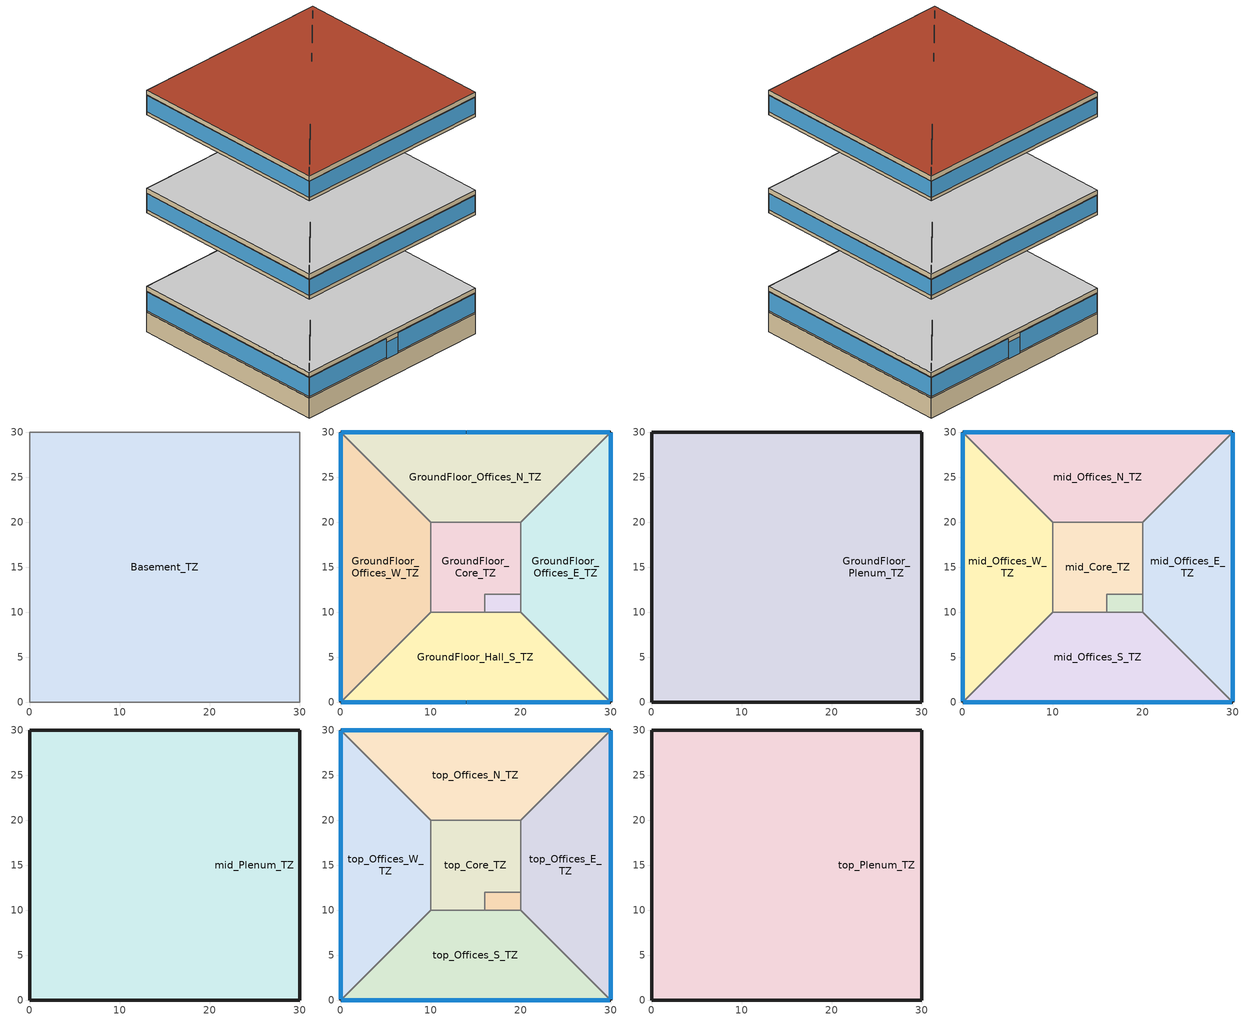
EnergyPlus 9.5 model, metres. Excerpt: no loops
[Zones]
Basement_TZ
 floor adiabatic (_Concrete_300mm): 30,30 30,0 0,0 0,30 z-3
 wall adiabatic (_Concrete_300mm): 30,0 30,30 0,30 0,0 30,0 z-3:0
GroundFloor_Core_TZ
 floor to Basement_TZ (_ConcreteAndCarpet Reversed): 20,20 20,12 16,12 16,10 10,10 10,20 z0
 wall to GroundFloor_Offices_E_TZ (_Gypsum13_Concrete200mm_Gypsum13): 20,12 20,20 z0:3.15
 wall to GroundFloor_DataCenter_TZ (_Gypsum13_Concrete200mm_Gypsum13): 16,10 16,12 20,12 z0:3.15
 wall to GroundFloor_Offices_N_TZ (_Gypsum13_Concrete200mm_Gypsum13): 20,20 10,20 z0:3.15
 wall to GroundFloor_Hall_S_TZ (_Gypsum13_Concrete200mm_Gypsum13): 10,10 16,10 z0:3.15
 wall to GroundFloor_Offices_W_TZ (_Gypsum13_Concrete200mm_Gypsum13): 10,20 10,10 z0:3.15
GroundFloor_DataCenter_TZ
 floor to Basement_TZ (_ConcreteAndCarpet Reversed): 20,12 20,10 16,10 16,12 z0
 wall to GroundFloor_Offices_E_TZ (_Gypsum13_Concrete200mm_Gypsum13): 20,10 20,12 z0:3.15
 wall to GroundFloor_Hall_S_TZ (_Gypsum13_Concrete200mm_Gypsum13): 16,10 20,10 z0:3.15
GroundFloor_Hall_S_TZ
 floor to Basement_TZ (_ConcreteAndCarpet Reversed): 20,10 30,0 0,0 10,10 z0
 wall outside (_Spandrel_Equivalent): 0,0 30,0 z0:3.15
 wall to GroundFloor_Offices_E_TZ (Construction Air Boundary): 30,0 20,10 z0:3.15
 wall to GroundFloor_Offices_W_TZ (Construction Air Boundary): 10,10 0,0 z0:3.15
 window (_ExtDoor_Main entrance): 14,0 16,0 z0:2.5
 window (dg_init_bronze): 16.1,0 29.9,0 / 0.1,0 13.9,0 z0.25:3.05
GroundFloor_Offices_E_TZ
 floor to Basement_TZ (_ConcreteAndCarpet Reversed): 30,30 30,0 20,10 20,20 z0
 wall outside (_Spandrel_Equivalent): 30,0 30,30 z0:3.15
 wall to GroundFloor_Offices_N_TZ (Construction Air Boundary): 30,30 20,20 z0:3.15
 window (dg_init_bronze): 30,0.1 30,29.9 z0.25:3.05
GroundFloor_Offices_N_TZ
 floor to Basement_TZ (_ConcreteAndCarpet Reversed): 30,30 20,20 10,20 0,30 z0
 wall outside (_Spandrel_Equivalent): 30,30 0,30 z0:3.15
 wall to GroundFloor_Offices_W_TZ (Construction Air Boundary): 0,30 10,20 z0:3.15
 window (_ExtDoor_Main entrance): 16,30 14,30 z0:2.5
 window (dg_init_bronze): 29.9,30 16.1,30 / 13.9,30 0.1,30 z0.25:3.05
GroundFloor_Offices_W_TZ
 floor to Basement_TZ (_ConcreteAndCarpet Reversed): 0,30 10,20 10,10 0,0 z0
 wall outside (_Spandrel_Equivalent): 0,30 0,0 z0:3.15
 window (dg_init_bronze): 0,29.9 0,0.1 z0.25:3.05
GroundFloor_Plenum_TZ
 floor to GroundFloor_Core_TZ (_DropCeiling): 20,20 20,12 16,12 16,10 10,10 10,20 z3.15
 floor to GroundFloor_DataCenter_TZ (_DropCeiling): 20,12 20,10 16,10 16,12 z3.15
 floor to GroundFloor_Offices_E_TZ (_DropCeiling): 30,30 30,0 20,10 20,20 z3.15
 floor to GroundFloor_Offices_N_TZ (_DropCeiling): 30,30 20,20 10,20 0,30 z3.15
 floor to GroundFloor_Hall_S_TZ (_DropCeiling): 20,10 30,0 0,0 10,10 z3.15
 floor to GroundFloor_Offices_W_TZ (_DropCeiling): 0,30 10,20 10,10 0,0 z3.15
 wall outside (_Spandrel_Equivalent): 30,0 30,30 0,30 0,0 30,0 z3.15:3.85
 ceiling adiabatic (_ConcreteSlab_200mm): 30,0 30,30 0,30 0,0 z3.85
mid_Core_TZ
 floor adiabatic (_Concrete_300mm): 20,20 20,12 16,12 16,10 10,10 10,20 z14.95
 wall to mid_Offices_E_TZ (_Gypsum13_Concrete200mm_Gypsum13): 20,12 20,20 z14.95:17.95
 wall to mid_DataCenter_TZ (_Gypsum13_Concrete200mm_Gypsum13): 16,10 16,12 20,12 z14.95:17.95
 wall to mid_Offices_N_TZ (_Gypsum13_Concrete200mm_Gypsum13): 20,20 10,20 z14.95:17.95
 wall to mid_Offices_S_TZ (_Gypsum13_Concrete200mm_Gypsum13): 10,10 16,10 z14.95:17.95
 wall to mid_Offices_W_TZ (_Gypsum13_Concrete200mm_Gypsum13): 10,20 10,10 z14.95:17.95
mid_DataCenter_TZ
 floor adiabatic (_Concrete_300mm): 20,12 20,10 16,10 16,12 z14.95
 wall to mid_Offices_E_TZ (_Gypsum13_Concrete200mm_Gypsum13): 20,10 20,12 z14.95:17.95
 wall to mid_Offices_S_TZ (_Gypsum13_Concrete200mm_Gypsum13): 16,10 20,10 z14.95:17.95
mid_Offices_E_TZ
 floor adiabatic (_Concrete_300mm): 30,30 30,0 20,10 20,20 z14.95
 wall outside (_Spandrel_Equivalent): 30,0 30,30 z14.95:17.95
 wall to mid_Offices_S_TZ (Construction Air Boundary): 20,10 30,0 z14.95:17.95
 wall to mid_Offices_N_TZ (Construction Air Boundary): 30,30 20,20 z14.95:17.95
 window (dg_init_bronze): 30,0.1 30,29.9 z15.45:17.85
mid_Offices_N_TZ
 floor adiabatic (_Concrete_300mm): 30,30 20,20 10,20 0,30 z14.95
 wall outside (_Spandrel_Equivalent): 30,30 0,30 z14.95:17.95
 wall to mid_Offices_W_TZ (Construction Air Boundary): 0,30 10,20 z14.95:17.95
 window (dg_init_bronze): 29.9,30 0.1,30 z15.45:17.85
mid_Offices_S_TZ
 floor adiabatic (_Concrete_300mm): 20,10 30,0 0,0 10,10 z14.95
 wall outside (_Spandrel_Equivalent): 0,0 30,0 z14.95:17.95
 wall to mid_Offices_W_TZ (Construction Air Boundary): 10,10 0,0 z14.95:17.95
 window (dg_init_bronze): 0.1,0 29.9,0 z15.45:17.85
mid_Offices_W_TZ
 floor adiabatic (_Concrete_300mm): 0,30 10,20 10,10 0,0 z14.95
 wall outside (_Spandrel_Equivalent): 0,30 0,0 z14.95:17.95
 window (dg_init_bronze): 0,29.9 0,0.1 z15.45:17.85
mid_Plenum_TZ
 floor to mid_Core_TZ (_DropCeiling): 20,20 20,12 16,12 16,10 10,10 10,20 z17.95
 floor to mid_DataCenter_TZ (_DropCeiling): 20,12 20,10 16,10 16,12 z17.95
 floor to mid_Offices_E_TZ (_DropCeiling): 30,30 30,0 20,10 20,20 z17.95
 floor to mid_Offices_N_TZ (_DropCeiling): 30,30 20,20 10,20 0,30 z17.95
 floor to mid_Offices_S_TZ (_DropCeiling): 20,10 30,0 0,0 10,10 z17.95
 floor to mid_Offices_W_TZ (_DropCeiling): 0,30 10,20 10,10 0,0 z17.95
 wall outside (_Spandrel_Equivalent): 30,0 30,30 0,30 0,0 30,0 z17.95:18.65
 ceiling adiabatic (_ConcreteSlab_200mm): 30,0 30,30 0,30 0,0 z18.65
top_Core_TZ
 floor adiabatic (_Concrete_300mm): 20,20 20,12 16,12 16,10 10,10 10,20 z29.75
 wall to top_Offices_E_TZ (_Gypsum13_Concrete200mm_Gypsum13): 20,12 20,20 z29.75:32.75
 wall to top_DataCenter_TZ (_Gypsum13_Concrete200mm_Gypsum13): 16,10 16,12 20,12 z29.75:32.75
 wall to top_Offices_N_TZ (_Gypsum13_Concrete200mm_Gypsum13): 20,20 10,20 z29.75:32.75
 wall to top_Offices_S_TZ (_Gypsum13_Concrete200mm_Gypsum13): 10,10 16,10 z29.75:32.75
 wall to top_Offices_W_TZ (_Gypsum13_Concrete200mm_Gypsum13): 10,20 10,10 z29.75:32.75
top_DataCenter_TZ
 floor adiabatic (_Concrete_300mm): 20,12 20,10 16,10 16,12 z29.75
 wall to top_Offices_E_TZ (_Gypsum13_Concrete200mm_Gypsum13): 20,10 20,12 z29.75:32.75
 wall to top_Offices_S_TZ (_Gypsum13_Concrete200mm_Gypsum13): 16,10 20,10 z29.75:32.75
top_Offices_E_TZ
 floor adiabatic (_Concrete_300mm): 30,30 30,0 20,10 20,20 z29.75
 wall outside (_Spandrel_Equivalent): 30,0 30,30 z29.75:32.75
 wall to top_Offices_S_TZ (Construction Air Boundary): 20,10 30,0 z29.75:32.75
 wall to top_Offices_N_TZ (Construction Air Boundary): 30,30 20,20 z29.75:32.75
 window (dg_init_bronze): 30,0.1 30,29.9 z30.25:32.65
top_Offices_N_TZ
 floor adiabatic (_Concrete_300mm): 30,30 20,20 10,20 0,30 z29.75
 wall outside (_Spandrel_Equivalent): 30,30 0,30 z29.75:32.75
 wall to top_Offices_W_TZ (Construction Air Boundary): 0,30 10,20 z29.75:32.75
 window (dg_init_bronze): 29.9,30 0.1,30 z30.25:32.65
top_Offices_S_TZ
 floor adiabatic (_Concrete_300mm): 20,10 30,0 0,0 10,10 z29.75
 wall outside (_Spandrel_Equivalent): 0,0 30,0 z29.75:32.75
 wall to top_Offices_W_TZ (Construction Air Boundary): 10,10 0,0 z29.75:32.75
 window (dg_init_bronze): 0.1,0 29.9,0 z30.25:32.65
top_Offices_W_TZ
 floor adiabatic (_Concrete_300mm): 0,30 10,20 10,10 0,0 z29.75
 wall outside (_Spandrel_Equivalent): 0,30 0,0 z29.75:32.75
 window (dg_init_bronze): 0,29.9 0,0.1 z30.25:32.65
top_Plenum_TZ
 floor to top_Core_TZ (_DropCeiling): 20,20 20,12 16,12 16,10 10,10 10,20 z32.75
 floor to top_DataCenter_TZ (_DropCeiling): 20,12 20,10 16,10 16,12 z32.75
 floor to top_Offices_E_TZ (_DropCeiling): 30,30 30,0 20,10 20,20 z32.75
 floor to top_Offices_N_TZ (_DropCeiling): 30,30 20,20 10,20 0,30 z32.75
 floor to top_Offices_S_TZ (_DropCeiling): 20,10 30,0 0,0 10,10 z32.75
 floor to top_Offices_W_TZ (_DropCeiling): 0,30 10,20 10,10 0,0 z32.75
 wall outside (_Spandrel_Equivalent): 30,0 30,30 0,30 0,0 30,0 z32.75:33.45
 roof outside (_Roof): 30,0 30,30 0,30 0,0 z33.45
[Building]
Office: North Axis {deg}=0; Terrain=City; Loads Convergence Tolerance Value {W}=0.04; Temperature Convergence Tolerance Value {deltaC}=0.2; Solar Distribution=FullInteriorAndExterior; Maximum Number of Warmup Days=25; Minimum Number of Warmup Days=6
[Site:Location]
BRUSSELS: Latitude {deg}=50.9; Longitude {deg}=4.53; Time Zone {hr}=1; Elevation {m}=58
[SizingPeriod:DesignDay] Day of Month=21; Dry-Bulb Temperature Range Modifier Type=DefaultMultipliers; Humidity Condition Type=Wetbulb; Barometric Pressure {Pa}=100630; Wind Direction {deg}=60; Rain Indicator=No; Snow Indicator=No; Daylight Saving Time Indicator=No
Name | Month | Day Type | Maximum Dry-Bulb Temperature {C} | Daily Dry-Bulb Temperature Range {deltaC} | Wetbulb or DewPoint at Maximum Dry-Bulb {C} | Wind Speed {m/s} | Solar Model Indicator | ASHRAE Clear Sky Optical Depth for Beam Irradiance (taub) | ASHRAE Clear Sky Optical Depth for Diffuse Irradiance (taud) | Sky Clearness
BRUSSELS Ann Clg .4% Condns DB=>MWB | 7 | SummerDesignDay | 29 | 9.2 | 20.1 | 3.3 | ASHRAETau | 0.47 | 1.919
BRUSSELS Ann Htg 99.6% Condns DB | 1 | WinterDesignDay | -7.7 | 0 | -7.7 | 3.1 | ASHRAEClearSky |  |  | 0
[Material] Thermal Absorptance=0.9; Solar Absorptance=0.7
Name | Roughness | Thickness {m} | Conductivity {W/m-K} | Density {kg/m3} | Specific Heat {J/kg-K} | Visible Absorptance
F13 Built-up roofing | Rough | 0.0095 | 0.16 | 1120 | 1460 | 0.7
Gypsum_13mm | Smooth | 0.0127 | 0.16 | 800 | 1090 | 0.5
Std Wood | MediumSmooth | 0.15 | 0.12 | 540 | 1210 | 0.7
_Ceiling | Smooth | 0.02 | 0.057 | 288 | 1339 | 0.2
_Floor_Concrete200mm | MediumRough | 0.2 | 1.4 | 2100 | 840 | 0.7
_Spandrel_Equivalent | Smooth | 0.205 | 0.081 | 536 | 1085 | 0.7
_Wall_Concrete300mm | MediumRough | 0.3 | 1.4 | 2100 | 840 | 0.7
[Material:NoMass] Thermal Absorptance=0.9; Solar Absorptance=0.7
Name | Roughness | Thermal Resistance {m2-K/W} | Visible Absorptance
Carpet pad | VeryRough | 0.22 | 0.8
Roof_Insulation | MediumSmooth | 5.31 | 0.7
[WindowMaterial:Shade]
Isotiss_Thermal Curtain and Air Wall: Solar Transmittance=0.12; Solar Reflectance=0.71; Visible Transmittance=0.12; Visible Reflectance=0.7; Infrared Hemispherical Emissivity=0.9; Infrared Transmittance=0.05; Thickness {m}=0.01; Conductivity {W/m-K}=0.046; Shade to Glass Distance {m}=0.05; Top Opening Multiplier=0; Bottom Opening Multiplier=0; Left-Side Opening Multiplier=0; Right-Side Opening Multiplier=0; Airflow Permeability=0
[WindowMaterial:SimpleGlazingSystem]
Name | U-Factor {W/m2-K} | Solar Heat Gain Coefficient | Visible Transmittance
DG_init_bronze | 2.71 | 0.46 | 0.36
SG_2_coated | 3.1 | 0.4 | 0.7
[Construction]
dg_init_bronze: DG_init_bronze
sg_2_coated; _ExtDoor_Main entrance: SG_2_coated
_ConcreteAndCarpet Reversed: _Floor_Concrete200mm, Carpet pad
_ConcreteSlab_200mm: _Floor_Concrete200mm
_Concrete_300mm: _Wall_Concrete300mm
_DropCeiling: _Ceiling
_Gypsum13_Concrete200mm_Gypsum13: Gypsum_13mm, _Floor_Concrete200mm, Gypsum_13mm
_Roof: F13 Built-up roofing, Roof_Insulation, _Floor_Concrete200mm
_Spandrel_Equivalent: _Spandrel_Equivalent
_WoodFurnitures: Std Wood
SageGlass_lam_73clr: SageGlass_7_lam_73clr, Gap_2_W_0_0140, PLANITHERM XN lami44-2
SageGlass_lam_20int: SageGlass_7_lam_20int, Gap_2_W_0_0140, PLANITHERM XN lami44-2
SageGlass_lam_12int: SageGlass_7_lam_12int, Gap_2_W_0_0140, PLANITHERM XN lami44-2
SageGlass_lam_6int: SageGlass_7_lam_6int, Gap_2_W_0_0140, PLANITHERM XN lami44-2
SageGlass_lam_1dark: SageGlass_7_lam_1dk, Gap_2_W_0_0140, PLANITHERM XN lami44-2
[Construction:AirBoundary]
Construction Air Boundary: None, 0
[WindowMaterial:Glazing] Optical Data Type=SpectralAverage; Infrared Transmittance at Normal Incidence=0
Name | Thickness {m} | Solar Transmittance at Normal Incidence | Front Side Solar Reflectance at Normal Incidence | Back Side Solar Reflectance at Normal Incidence | Visible Transmittance at Normal Incidence | Front Side Visible Reflectance at Normal Incidence | Back Side Visible Reflectance at Normal Incidence | Front Side Infrared Hemispherical Emissivity | Back Side Infrared Hemispherical Emissivity | Conductivity {W/m-K}
SageGlass_7_lam_73clr | 0.00699 | 0.436 | 0.105 | 0.139 | 0.728 | 0.064 | 0.044 | 0.839105 | 0.142 | 0.679
PLANITHERM XN lami44-2 | 0.00838 | 0.592 | 0.298 | 0.208 | 0.887 | 0.039 | 0.05 | 0.05 | 0.846 | 0.856
SageGlass_7_lam_20int | 0.00699 | 0.084 | 0.081 | 0.122 | 0.203 | 0.056 | 0.013 | 0.839105 | 0.142 | 0.679
SageGlass_7_lam_12int | 0.00699 | 0.048 | 0.079 | 0.122 | 0.119 | 0.054 | 0.012 | 0.839105 | 0.142 | 0.679
SageGlass_7_lam_6int | 0.00699 | 0.025 | 0.074 | 0.112 | 0.063 | 0.053 | 0.011 | 0.839105 | 0.142 | 0.679
SageGlass_7_lam_1dk | 0.00699 | 0.006 | 0.081 | 0.125 | 0.014 | 0.057 | 0.012 | 0.839105 | 0.142 | 0.679
[WindowMaterial:Gas]
Gap_2_W_0_0140: Gas Type=Argon; Thickness {m}=0.014
[Zone]
Name | Multiplier | Part of Total Floor Area
Basement_TZ; GroundFloor_Core_TZ; GroundFloor_DataCenter_TZ; GroundFloor_Hall_S_TZ; GroundFloor_Offices_E_TZ; GroundFloor_Offices_N_TZ; GroundFloor_Offices_W_TZ; top_Core_TZ; top_DataCenter_TZ; top_Offices_E_TZ; top_Offices_N_TZ; top_Offices_S_TZ; top_Offices_W_TZ | 1 | Yes
GroundFloor_Plenum_TZ; top_Plenum_TZ | 1 | No
mid_Core_TZ; mid_DataCenter_TZ; mid_Offices_E_TZ; mid_Offices_N_TZ; mid_Offices_S_TZ; mid_Offices_W_TZ | 7 | Yes
mid_Plenum_TZ | 7 | No
[Daylighting:Controls] Lighting Control Type=ContinuousOff; Minimum Input Power Fraction for Continuous or ContinuousOff Dimming Control=0.3; Minimum Light Output Fraction for Continuous or ContinuousOff Dimming Control=0.2; Number of Stepped Control Steps=1; Probability Lighting will be Reset When Needed in Manual Stepped Control=1; Glare Calculation Azimuth Angle of View Direction Clockwise from Zone y-Axis {deg}=0; Fraction of Zone Controlled by Reference Point 1=1; Illuminance Setpoint at Reference Point 1 {lux}=484.376
Name | Zone | Glare Calculation Daylighting Reference Point | Daylighting Reference Point Name 1
GroundFloor_Hall_S_TZ DaylightingControls | GroundFloor_Hall_S_TZ | GroundFloor_Offices_S daylighting control | GroundFloor_Offices_S daylighting control
GroundFloor_Offices_E_TZ DaylightingControls | GroundFloor_Offices_E_TZ | GroundFloor_Offices_E daylighting control | GroundFloor_Offices_E daylighting control
GroundFloor_Offices_W_TZ DaylightingControls | GroundFloor_Offices_W_TZ | GroundFloor_Offices_W daylighting control | GroundFloor_Offices_W daylighting control
mid_Offices_E_TZ DaylightingControls | mid_Offices_E_TZ | mid_Offices_E daylighting control | mid_Offices_E daylighting control
mid_Offices_S_TZ DaylightingControls | mid_Offices_S_TZ | mid_Offices_S daylighting control | mid_Offices_S daylighting control
mid_Offices_W_TZ DaylightingControls | mid_Offices_W_TZ | mid_Offices_W daylighting control | mid_Offices_W daylighting control
top_Offices_E_TZ DaylightingControls | top_Offices_E_TZ | top_Offices_E daylighting control | top_Offices_E daylighting control
top_Offices_S_TZ DaylightingControls | top_Offices_S_TZ | top_Offices_S daylighting control | top_Offices_S daylighting control
top_Offices_W_TZ DaylightingControls | top_Offices_W_TZ | top_Offices_W daylighting control | top_Offices_W daylighting control
[WindowShadingControl] Shading Type=InteriorShade; Shading Control Type=OnNightIfLowOutdoorTempAndOffDay; Schedule=Thermal curtain_Off; Setpoint {W/m2, W or deg C}=15; Shading Control Is Scheduled=Yes; Glare Control Is Active=No; Shading Device Material=Isotiss_Thermal Curtain and Air Wall; Type of Slat Angle Control for Blinds=FixedSlatAngle; Multiple Surface Control Type=Group
Name | Zone | Fenestration Surface Name 1 | Fenestration Surface Name 2
GroundFloor_Hall_S_Shading_Control | GroundFloor_Hall_S_TZ | GroundFloor_S_Window 1 | GroundFloor_S_Window 2
GroundFloor_Offices_E_Shading_Control | GroundFloor_Offices_E_TZ | GroundFloor_E_Window
GroundFloor_Offices_W_Shading_Control | GroundFloor_Offices_W_TZ | GroundFloor_W_Window
mid_Offices_E_Shading_Control | mid_Offices_E_TZ | mid_E_Window
mid_Offices_S_Shading_Control | mid_Offices_S_TZ | mid_S_Window
mid_Offices_W_Shading_Control | mid_Offices_W_TZ | mid_W_Window
top_Offices_E_Shading_Control | top_Offices_E_TZ | top_E_Window
top_Offices_S_Shading_Control | top_Offices_S_TZ | top_S_Window
top_Offices_W_Shading_Control | top_Offices_W_TZ | top_W_Window
[AvailabilityManager:NightCycle] Applicability Schedule=Always On Discrete; Control Type=CycleOnAny; Thermostat Tolerance {deltaC}=1; Cycling Run Time Control Type=FixedRunTime; Cycling Run Time {s}=1800
Name | Fan Schedule
Availability Manager Night Cycle 5 | 15 Zone VAV Occ Sch
Availability Manager Night Cycle 6 | 3 Zone VAV Occ Sch
[AvailabilityManager:Scheduled] Schedule=Always On Discrete
15 Zone VAV OA System Availability Manager; 3 Zone VAV OA System Availability Manager
[InternalMass] Construction=_WoodFurnitures
Name | Zone or ZoneList | Surface Area {m2}
mid_Core Internal Mass 1 | mid_Core_TZ | 10
GroundFloor_Core Internal Mass 1 | GroundFloor_Core_TZ | 10
top_Core Internal Mass 1 | top_Core_TZ | 10
mid_Offices_S Internal Mass 3 | mid_Offices_S_TZ | 40
mid_Offices_W Internal Mass 3 | mid_Offices_W_TZ | 40
GroundFloor_Offices_W Internal Mass 3 | GroundFloor_Offices_W_TZ | 40
mid_Offices_E Internal Mass 3 | mid_Offices_E_TZ | 40
GroundFloor_Offices_E Internal Mass 3 | GroundFloor_Offices_E_TZ | 40
GroundFloor_Offices_S Internal Mass 3 | GroundFloor_Hall_S_TZ | 40
top_Offices_E Internal Mass 3 | top_Offices_E_TZ | 40
top_Offices_S Internal Mass 3 | top_Offices_S_TZ | 40
top_Offices_W Internal Mass 3 | top_Offices_W_TZ | 40
mid_Offices_N Internal Mass 4 | mid_Offices_N_TZ | 40
GroundFloor_Offices_N Internal Mass 4 | GroundFloor_Offices_N_TZ | 40
top_Offices_N Internal Mass 4 | top_Offices_N_TZ | 40
[Exterior:FuelEquipment] Fuel Use Type=Electricity
Name | Schedule | Design Level {W}
Elevators | BLDG_ELEVATORS | 244444
Elevators_Lights_Fan | ELEV_LIGHT_FAN_SCH_ADD_DF | 752
[EnergyManagementSystem:Sensor]
Name | Output:Variable or Output:Meter Index Key | Output:Variable or Output:Meter
OAT; OAT_1 | Environment | Site Outdoor Air Drybulb Temperature
GroundFloor_N_Window_2_Rad_area | GroundFloor_N_Window 2 | Surface Outside Face Incident Solar Radiation Rate per Area
GroundFloor_E_Window_Rad_area | GroundFloor_E_Window | Surface Outside Face Incident Solar Radiation Rate per Area
GroundFloor_S_Window_2_Rad_area | GroundFloor_S_Window 2 | Surface Outside Face Incident Solar Radiation Rate per Area
GroundFloor_S_Window_1_Rad_area | GroundFloor_S_Window 1 | Surface Outside Face Incident Solar Radiation Rate per Area
GroundFloor_N_Window_1_Rad_area | GroundFloor_N_Window 1 | Surface Outside Face Incident Solar Radiation Rate per Area
GroundFloor_W_Window_Rad_area | GroundFloor_W_Window | Surface Outside Face Incident Solar Radiation Rate per Area
top_E_Window_Rad_area | top_E_Window | Surface Outside Face Incident Solar Radiation Rate per Area
mid_E_Window_Rad_area | mid_E_Window | Surface Outside Face Incident Solar Radiation Rate per Area
mid_S_Window_Rad_area | mid_S_Window | Surface Outside Face Incident Solar Radiation Rate per Area
mid_W_Window_Rad_area | mid_W_Window | Surface Outside Face Incident Solar Radiation Rate per Area
mid_N_Window_Rad_area | mid_N_Window | Surface Outside Face Incident Solar Radiation Rate per Area
top_S_Window_Rad_area | top_S_Window | Surface Outside Face Incident Solar Radiation Rate per Area
top_W_Window_Rad_area | top_W_Window | Surface Outside Face Incident Solar Radiation Rate per Area
top_N_Window_Rad_area | top_N_Window | Surface Outside Face Incident Solar Radiation Rate per Area
[EnergyManagementSystem:Actuator]
Name | Actuated Component Unique | Actuated Component Type | Actuated Component Control Type
SYS15ZoneDOASClgSch0; SYS15ZoneVAVClgSch0 | _Cooling_26 | Schedule:Year | Schedule Value
SYS15ZoneDOASHtgSch0; SYS15ZoneVAVHtgSch0 | _Heating_21 | Schedule:Year | Schedule Value
GroundFloor_N_Window_2_Construct_Actuator | GroundFloor_N_Window 2 | Surface | Construction State
GroundFloor_E_Window_Construct_Actuator | GroundFloor_E_Window | Surface | Construction State
GroundFloor_S_Window_2_Construct_Actuator | GroundFloor_S_Window 2 | Surface | Construction State
GroundFloor_S_Window_1_Construct_Actuator | GroundFloor_S_Window 1 | Surface | Construction State
GroundFloor_N_Window_1_Construct_Actuator | GroundFloor_N_Window 1 | Surface | Construction State
GroundFloor_W_Window_Construct_Actuator | GroundFloor_W_Window | Surface | Construction State
top_E_Window_Construct_Actuator | top_E_Window | Surface | Construction State
mid_E_Window_Construct_Actuator | mid_E_Window | Surface | Construction State
mid_S_Window_Construct_Actuator | mid_S_Window | Surface | Construction State
mid_W_Window_Construct_Actuator | mid_W_Window | Surface | Construction State
mid_N_Window_Construct_Actuator | mid_N_Window | Surface | Construction State
top_S_Window_Construct_Actuator | top_S_Window | Surface | Construction State
top_W_Window_Construct_Actuator | top_W_Window | Surface | Construction State
top_N_Window_Construct_Actuator | top_N_Window | Surface | Construction State
[EnergyManagementSystem:Program]
SYS15ZoneDOASOptimumStartProg0: IF DaylightSavings==0 && DayOfWeek>1 && Hour==5 && OAT<23.9 && OAT>1.7; SET SYS15ZoneDOASClgSch0 = 29.4; SET SYS15ZoneDOASHtgSch0 = 15.6; ELSEIF DaylightSavings==0 && DayOfWeek==1 && Hour==7 && OAT<23.9 && OAT>1.7; SET SYS15ZoneDOASClgSch0 = 29.4; SET SYS15ZoneDOASHtgSch0 = 15.6; ELSEIF DaylightSavings==1 && DayOfWeek>1 && Hour==4 && OAT<23.9 && OAT>1.7; SET SYS15ZoneDOASClgSch0 = 29.4; SET SYS15ZoneDOASHtgSch0 = 15.6; ELSEIF DaylightSavings==1 && DayOfWeek==1 && Hour==6 && OAT<23.9 && OAT>1.7; SET SYS15ZoneDOASClgSch0 = 29.4; SET SYS15ZoneDOASHtgSch0 = 15.6; ELSE; SET SYS15ZoneDOASClgSch0 = NULL; SET SYS15ZoneDOASHtgSch0 = NULL; ENDIF
SYS15ZoneVAVOptimumStartProg0: IF DaylightSavings==0 && DayOfWeek>1 && Hour==5 && OAT_1<23.9 && OAT_1>1.7; SET SYS15ZoneVAVClgSch0 = 29.4; SET SYS15ZoneVAVHtgSch0 = 15.6; ELSEIF DaylightSavings==0 && DayOfWeek==1 && Hour==7 && OAT_1<23.9 && OAT_1>1.7; SET SYS15ZoneVAVClgSch0 = 29.4; SET SYS15ZoneVAVHtgSch0 = 15.6; ELSEIF DaylightSavings==1 && DayOfWeek>1 && Hour==4 && OAT_1<23.9 && OAT_1>1.7; SET SYS15ZoneVAVClgSch0 = 29.4; SET SYS15ZoneVAVHtgSch0 = 15.6; ELSEIF DaylightSavings==1 && DayOfWeek==1 && Hour==6 && OAT_1<23.9 && OAT_1>1.7; SET SYS15ZoneVAVClgSch0 = 29.4; SET SYS15ZoneVAVHtgSch0 = 15.6; ELSE; SET SYS15ZoneVAVClgSch0 = NULL; SET SYS15ZoneVAVHtgSch0 = NULL; ENDIF
InitializeSetLO_SetHI: Set Solar_Rate_LO = 150.0; Set Solar_Rate_HI = 750.0; Set Solar_Rate_interm1 = 350.0; Set Solar_Rate_interm2 = 550.0
GroundFloor_N_Window_2_Control: IF GroundFloor_N_Window_2_Rad_area <= Solar_Rate_LO; SET GroundFloor_N_Window_2_Construct_Actuator = SageGlass_lam_73clr; ELSEIF GroundFloor_N_Window_2_Rad_area <= Solar_Rate_interm1; SET GroundFloor_N_Window_2_Construct_Actuator = SageGlass_lam_20int; ELSEIF GroundFloor_N_Window_2_Rad_area <= Solar_Rate_interm2; SET GroundFloor_N_Window_2_Construct_Actuator = SageGlass_lam_12int; ELSEIF GroundFloor_N_Window_2_Rad_area <= Solar_Rate_HI; SET GroundFloor_N_Window_2_Construct_Actuator = SageGlass_lam_6int; ELSE; SET GroundFloor_N_Window_2_Construct_Actuator = SageGlass_lam_1dark; ENDIF
GroundFloor_E_Window_Control: IF GroundFloor_E_Window_Rad_area <= Solar_Rate_LO; SET GroundFloor_E_Window_Construct_Actuator = SageGlass_lam_73clr; ELSEIF GroundFloor_E_Window_Rad_area <= Solar_Rate_interm1; SET GroundFloor_E_Window_Construct_Actuator = SageGlass_lam_20int; ELSEIF GroundFloor_E_Window_Rad_area <= Solar_Rate_interm2; SET GroundFloor_E_Window_Construct_Actuator = SageGlass_lam_12int; ELSEIF GroundFloor_E_Window_Rad_area <= Solar_Rate_HI; SET GroundFloor_E_Window_Construct_Actuator = SageGlass_lam_6int; ELSE; SET GroundFloor_E_Window_Construct_Actuator = SageGlass_lam_1dark; ENDIF
GroundFloor_S_Window_2_Control: IF GroundFloor_S_Window_2_Rad_area <= Solar_Rate_LO; SET GroundFloor_S_Window_2_Construct_Actuator = SageGlass_lam_73clr; ELSEIF GroundFloor_S_Window_2_Rad_area <= Solar_Rate_interm1; SET GroundFloor_S_Window_2_Construct_Actuator = SageGlass_lam_20int; ELSEIF GroundFloor_S_Window_2_Rad_area <= Solar_Rate_interm2; SET GroundFloor_S_Window_2_Construct_Actuator = SageGlass_lam_12int; ELSEIF GroundFloor_S_Window_2_Rad_area <= Solar_Rate_HI; SET GroundFloor_S_Window_2_Construct_Actuator = SageGlass_lam_6int; ELSE; SET GroundFloor_S_Window_2_Construct_Actuator = SageGlass_lam_1dark; ENDIF
GroundFloor_S_Window_1_Control: IF GroundFloor_S_Window_1_Rad_area <= Solar_Rate_LO; SET GroundFloor_S_Window_1_Construct_Actuator = SageGlass_lam_73clr; ELSEIF GroundFloor_S_Window_1_Rad_area <= Solar_Rate_interm1; SET GroundFloor_S_Window_1_Construct_Actuator = SageGlass_lam_20int; ELSEIF GroundFloor_S_Window_1_Rad_area <= Solar_Rate_interm2; SET GroundFloor_S_Window_1_Construct_Actuator = SageGlass_lam_12int; ELSEIF GroundFloor_S_Window_1_Rad_area <= Solar_Rate_HI; SET GroundFloor_S_Window_1_Construct_Actuator = SageGlass_lam_6int; ELSE; SET GroundFloor_S_Window_1_Construct_Actuator = SageGlass_lam_1dark; ENDIF
GroundFloor_N_Window_1_Control: IF GroundFloor_N_Window_1_Rad_area <= Solar_Rate_LO; SET GroundFloor_N_Window_1_Construct_Actuator = SageGlass_lam_73clr; ELSEIF GroundFloor_N_Window_1_Rad_area <= Solar_Rate_interm1; SET GroundFloor_N_Window_1_Construct_Actuator = SageGlass_lam_20int; ELSEIF GroundFloor_N_Window_1_Rad_area <= Solar_Rate_interm2; SET GroundFloor_N_Window_1_Construct_Actuator = SageGlass_lam_12int; ELSEIF GroundFloor_N_Window_1_Rad_area <= Solar_Rate_HI; SET GroundFloor_N_Window_1_Construct_Actuator = SageGlass_lam_6int; ELSE; SET GroundFloor_N_Window_1_Construct_Actuator = SageGlass_lam_1dark; ENDIF
GroundFloor_W_Window_Control: IF GroundFloor_W_Window_Rad_area <= Solar_Rate_LO; SET GroundFloor_W_Window_Construct_Actuator = SageGlass_lam_73clr; ELSEIF GroundFloor_W_Window_Rad_area <= Solar_Rate_interm1; SET GroundFloor_W_Window_Construct_Actuator = SageGlass_lam_20int; ELSEIF GroundFloor_W_Window_Rad_area <= Solar_Rate_interm2; SET GroundFloor_W_Window_Construct_Actuator = SageGlass_lam_12int; ELSEIF GroundFloor_W_Window_Rad_area <= Solar_Rate_HI; SET GroundFloor_W_Window_Construct_Actuator = SageGlass_lam_6int; ELSE; SET GroundFloor_W_Window_Construct_Actuator = SageGlass_lam_1dark; ENDIF
top_E_Window_Control: IF top_E_Window_Rad_area <= Solar_Rate_LO; SET top_E_Window_Construct_Actuator = SageGlass_lam_73clr; ELSEIF top_E_Window_Rad_area <= Solar_Rate_interm1; SET top_E_Window_Construct_Actuator = SageGlass_lam_20int; ELSEIF top_E_Window_Rad_area <= Solar_Rate_interm2; SET top_E_Window_Construct_Actuator = SageGlass_lam_12int; ELSEIF top_E_Window_Rad_area <= Solar_Rate_HI; SET top_E_Window_Construct_Actuator = SageGlass_lam_6int; ELSE; SET top_E_Window_Construct_Actuator = SageGlass_lam_1dark; ENDIF
mid_E_Window_Control: IF mid_E_Window_Rad_area <= Solar_Rate_LO; SET mid_E_Window_Construct_Actuator = SageGlass_lam_73clr; ELSEIF mid_E_Window_Rad_area <= Solar_Rate_interm1; SET mid_E_Window_Construct_Actuator = SageGlass_lam_20int; ELSEIF mid_E_Window_Rad_area <= Solar_Rate_interm2; SET mid_E_Window_Construct_Actuator = SageGlass_lam_12int; ELSEIF mid_E_Window_Rad_area <= Solar_Rate_HI; SET mid_E_Window_Construct_Actuator = SageGlass_lam_6int; ELSE; SET mid_E_Window_Construct_Actuator = SageGlass_lam_1dark; ENDIF
mid_S_Window_Control: IF mid_S_Window_Rad_area <= Solar_Rate_LO; SET mid_S_Window_Construct_Actuator = SageGlass_lam_73clr; ELSEIF mid_S_Window_Rad_area <= Solar_Rate_interm1; SET mid_S_Window_Construct_Actuator = SageGlass_lam_20int; ELSEIF mid_S_Window_Rad_area <= Solar_Rate_interm2; SET mid_S_Window_Construct_Actuator = SageGlass_lam_12int; ELSEIF mid_S_Window_Rad_area <= Solar_Rate_HI; SET mid_S_Window_Construct_Actuator = SageGlass_lam_6int; ELSE; SET mid_S_Window_Construct_Actuator = SageGlass_lam_1dark; ENDIF
mid_W_Window_Control: IF mid_W_Window_Rad_area <= Solar_Rate_LO; SET mid_W_Window_Construct_Actuator = SageGlass_lam_73clr; ELSEIF mid_W_Window_Rad_area <= Solar_Rate_interm1; SET mid_W_Window_Construct_Actuator = SageGlass_lam_20int; ELSEIF mid_W_Window_Rad_area <= Solar_Rate_interm2; SET mid_W_Window_Construct_Actuator = SageGlass_lam_12int; ELSEIF mid_W_Window_Rad_area <= Solar_Rate_HI; SET mid_W_Window_Construct_Actuator = SageGlass_lam_6int; ELSE; SET mid_W_Window_Construct_Actuator = SageGlass_lam_1dark; ENDIF
mid_N_Window_Control: IF mid_N_Window_Rad_area <= Solar_Rate_LO; SET mid_N_Window_Construct_Actuator = SageGlass_lam_73clr; ELSEIF mid_N_Window_Rad_area <= Solar_Rate_interm1; SET mid_N_Window_Construct_Actuator = SageGlass_lam_20int; ELSEIF mid_N_Window_Rad_area <= Solar_Rate_interm2; SET mid_N_Window_Construct_Actuator = SageGlass_lam_12int; ELSEIF mid_N_Window_Rad_area <= Solar_Rate_HI; SET mid_N_Window_Construct_Actuator = SageGlass_lam_6int; ELSE; SET mid_N_Window_Construct_Actuator = SageGlass_lam_1dark; ENDIF
top_S_Window_Control: IF top_S_Window_Rad_area <= Solar_Rate_LO; SET top_S_Window_Construct_Actuator = SageGlass_lam_73clr; ELSEIF top_S_Window_Rad_area <= Solar_Rate_interm1; SET top_S_Window_Construct_Actuator = SageGlass_lam_20int; ELSEIF top_S_Window_Rad_area <= Solar_Rate_interm2; SET top_S_Window_Construct_Actuator = SageGlass_lam_12int; ELSEIF top_S_Window_Rad_area <= Solar_Rate_HI; SET top_S_Window_Construct_Actuator = SageGlass_lam_6int; ELSE; SET top_S_Window_Construct_Actuator = SageGlass_lam_1dark; ENDIF
top_W_Window_Control: IF top_W_Window_Rad_area <= Solar_Rate_LO; SET top_W_Window_Construct_Actuator = SageGlass_lam_73clr; ELSEIF top_W_Window_Rad_area <= Solar_Rate_interm1; SET top_W_Window_Construct_Actuator = SageGlass_lam_20int; ELSEIF top_W_Window_Rad_area <= Solar_Rate_interm2; SET top_W_Window_Construct_Actuator = SageGlass_lam_12int; ELSEIF top_W_Window_Rad_area <= Solar_Rate_HI; SET top_W_Window_Construct_Actuator = SageGlass_lam_6int; ELSE; SET top_W_Window_Construct_Actuator = SageGlass_lam_1dark; ENDIF
top_N_Window_Control: IF top_N_Window_Rad_area <= Solar_Rate_LO; SET top_N_Window_Construct_Actuator = SageGlass_lam_73clr; ELSEIF top_N_Window_Rad_area <= Solar_Rate_interm1; SET top_N_Window_Construct_Actuator = SageGlass_lam_20int; ELSEIF top_N_Window_Rad_area <= Solar_Rate_interm2; SET top_N_Window_Construct_Actuator = SageGlass_lam_12int; ELSEIF top_N_Window_Rad_area <= Solar_Rate_HI; SET top_N_Window_Construct_Actuator = SageGlass_lam_6int; ELSE; SET top_N_Window_Construct_Actuator = SageGlass_lam_1dark; ENDIF
[EnergyManagementSystem:ProgramCallingManager]
SYS15ZoneDOASOptimumStartCallingManager0: BeginTimestepBeforePredictor; SYS15ZoneDOASOptimumStartProg0
SYS15ZoneVAVOptimumStartCallingManager0: BeginTimestepBeforePredictor; SYS15ZoneVAVOptimumStartProg0
Init Lo and HI setpoints: BeginNewEnvironment; InitializeSetLO_SetHI
GroundFloor_N_Window_2_emulator: BeginTimestepBeforePredictor; GroundFloor_N_Window_2_Control
GroundFloor_E_Window_emulator: BeginTimestepBeforePredictor; GroundFloor_E_Window_Control
GroundFloor_S_Window_2_emulator: BeginTimestepBeforePredictor; GroundFloor_S_Window_2_Control
GroundFloor_S_Window_1_emulator: BeginTimestepBeforePredictor; GroundFloor_S_Window_1_Control
GroundFloor_N_Window_1_emulator: BeginTimestepBeforePredictor; GroundFloor_N_Window_1_Control
GroundFloor_W_Window_emulator: BeginTimestepBeforePredictor; GroundFloor_W_Window_Control
top_E_Window_emulator: BeginTimestepBeforePredictor; top_E_Window_Control
mid_E_Window_emulator: BeginTimestepBeforePredictor; mid_E_Window_Control
mid_S_Window_emulator: BeginTimestepBeforePredictor; mid_S_Window_Control
mid_W_Window_emulator: BeginTimestepBeforePredictor; mid_W_Window_Control
mid_N_Window_emulator: BeginTimestepBeforePredictor; mid_N_Window_Control
top_S_Window_emulator: BeginTimestepBeforePredictor; top_S_Window_Control
top_W_Window_emulator: BeginTimestepBeforePredictor; top_W_Window_Control
top_N_Window_emulator: BeginTimestepBeforePredictor; top_N_Window_Control
[EnergyManagementSystem:ConstructionIndexVariable]
Name | Construction Object
SageGlass_lam_73clr | SageGlass_lam_73clr
SageGlass_lam_20int | SageGlass_lam_20int
SageGlass_lam_12int | SageGlass_lam_12int
SageGlass_lam_6int | SageGlass_lam_6int
SageGlass_lam_1dark | SageGlass_lam_1dark
[EnergyManagementSystem:GlobalVariable]
Solar_Rate_LO
Solar_Rate_HI
Solar_Rate_interm1
Solar_Rate_interm2
Solar_Rate_interm3
[EnergyManagementSystem:OutputVariable] Type of Data in Variable=Averaged; Update Frequency=ZoneTimestep
Name | EMS Variable
Solar_Rate_LO var | Solar_Rate_LO
Solar_Rate_interm1 var | Solar_Rate_interm1
Solar_Rate_interm2 var | Solar_Rate_interm2
Solar_Rate_HI var | Solar_Rate_HI
GroundFloor_N_Window_2_Construct_Actuator var | GroundFloor_N_Window_2_Construct_Actuator
GroundFloor_E_Window_Construct_Actuator var | GroundFloor_E_Window_Construct_Actuator
GroundFloor_S_Window_2_Construct_Actuator var | GroundFloor_S_Window_2_Construct_Actuator
GroundFloor_S_Window_1_Construct_Actuator var | GroundFloor_S_Window_1_Construct_Actuator
GroundFloor_N_Window_1_Construct_Actuator var | GroundFloor_N_Window_1_Construct_Actuator
GroundFloor_W_Window_Construct_Actuator var | GroundFloor_W_Window_Construct_Actuator
top_E_Window_Construct_Actuator var | top_E_Window_Construct_Actuator
mid_E_Window_Construct_Actuator var | mid_E_Window_Construct_Actuator
mid_S_Window_Construct_Actuator var | mid_S_Window_Construct_Actuator
mid_W_Window_Construct_Actuator var | mid_W_Window_Construct_Actuator
mid_N_Window_Construct_Actuator var | mid_N_Window_Construct_Actuator
top_S_Window_Construct_Actuator var | top_S_Window_Construct_Actuator
top_W_Window_Construct_Actuator var | top_W_Window_Construct_Actuator
top_N_Window_Construct_Actuator var | top_N_Window_Construct_Actuator
[Schedule:Compact]
BLDG_ELEVATORS; ELEV_LIGHT_FAN_SCH_ADD_DF: Through: 12/31, For: SummerDesignDay, Until: 24:00, 0.5, For: WinterDesignDay, Until: 24:00, 0.05, For: AllOtherDays, Until: 04:00, 0.05, Until: 05:00, 0.1, Until: 06:00, 0.2, Until: 07:00, 0.4, Until: 09:00, 0.5, Until: 10:00, 0.35, Until: 16:00, 0.15, Until: 17:00, 0.35, Until: 19:00, 0.5, Until: 21:00, 0.4, Until: 22:00, 0.3, Until: 23:00, 0.2, Until: 24:00, 0.1
[Schedule:Day:Interval]
Large Office HtgSetp Rule 1 Day Schedule 12; Large Office HtgSetp Summer Design Day 5; Large Office HtgSetp Rule 1 Day Schedule 11: No, 24:00, 17
Large Office HtgSetp Default Schedule 5: No, 06:00, 17, 21:00, 21, 24:00, 17
Large Office HtgSetp Rule 2 Day Schedule 5: No, 08:00, 17, 18:00, 21, 24:00, 17
Large Office HtgSetp Winter Design Day 5: No, 24:00, 21
Large Office ClgSetp Rule 1 Day Schedule 12; Large Office ClgSetp Rule 1 Day Schedule 11: No, 24:00, 29
Large Office ClgSetp Default Schedule 5: No, 06:00, 29, 21:00, 26, 24:00, 29
Large Office ClgSetp Rule 2 Day Schedule 5: No, 08:00, 29, 18:00, 26, 24:00, 29
Large Office ClgSetp Summer Design Day 5: No, 06:00, 29, 22:00, 26, 24:00, 29
Large Office ClgSetp Winter Design Day 5: No, 24:00, 25
15 Zone VAV Occ Sch Sunday: No, 07:00, 0, 18:00, 1, 24:00, 0
15 Zone VAV Occ Sch Default: No, 06:00, 0, 23:00, 1, 24:00, 0
15 Zone VAV Occ Sch Saturday: No, 07:00, 0, 19:00, 1, 24:00, 0
15 Zone VAV Occ Sch Summer Design Day; 15 Zone VAV Occ Sch Winter Design Day; 3 Zone VAV Occ Sch Summer Design Day; 3 Zone VAV Occ Sch Winter Design Day: No, 24:00, 1
3 Zone VAV Occ Sch Default; Schedule Day 8: No, 24:00, 0
[Schedule:Week:Daily]
_Heating_21 Week Rule - Jan1-Dec31: Large Office HtgSetp Rule 1 Day Schedule 12, Large Office HtgSetp Default Schedule 5, Large Office HtgSetp Default Schedule 5, Large Office HtgSetp Default Schedule 5, Large Office HtgSetp Default Schedule 5, Large Office HtgSetp Default Schedule 5, Large Office HtgSetp Rule 2 Day Schedule 5, Large Office HtgSetp Rule 1 Day Schedule 11, Large Office HtgSetp Summer Design Day 5, Large Office HtgSetp Winter Design Day 5, Large Office HtgSetp Default Schedule 5, Large Office HtgSetp Default Schedule 5
_Cooling_26 Week Rule - Jan1-Dec31: Large Office ClgSetp Rule 1 Day Schedule 12, Large Office ClgSetp Default Schedule 5, Large Office ClgSetp Default Schedule 5, Large Office ClgSetp Default Schedule 5, Large Office ClgSetp Default Schedule 5, Large Office ClgSetp Default Schedule 5, Large Office ClgSetp Rule 2 Day Schedule 5, Large Office ClgSetp Rule 1 Day Schedule 11, Large Office ClgSetp Summer Design Day 5, Large Office ClgSetp Winter Design Day 5, Large Office ClgSetp Default Schedule 5, Large Office ClgSetp Default Schedule 5
15 Zone VAV Occ Sch Week Rule - Jan1-Dec31: 15 Zone VAV Occ Sch Sunday, 15 Zone VAV Occ Sch Default, 15 Zone VAV Occ Sch Default, 15 Zone VAV Occ Sch Default, 15 Zone VAV Occ Sch Default, 15 Zone VAV Occ Sch Default, 15 Zone VAV Occ Sch Saturday, 15 Zone VAV Occ Sch Default, 15 Zone VAV Occ Sch Summer Design Day, 15 Zone VAV Occ Sch Winter Design Day, 15 Zone VAV Occ Sch Default, 15 Zone VAV Occ Sch Default
3 Zone VAV Occ Sch Week Rule - Jan1-Dec31: 3 Zone VAV Occ Sch Default, 3 Zone VAV Occ Sch Default, 3 Zone VAV Occ Sch Default, 3 Zone VAV Occ Sch Default, 3 Zone VAV Occ Sch Default, 3 Zone VAV Occ Sch Default, 3 Zone VAV Occ Sch Default, 3 Zone VAV Occ Sch Default, 3 Zone VAV Occ Sch Summer Design Day, 3 Zone VAV Occ Sch Winter Design Day, 3 Zone VAV Occ Sch Default, 3 Zone VAV Occ Sch Default
Thermal curtain_Off Week Rule - Jan1-Dec31: Schedule Day 8, Schedule Day 8, Schedule Day 8, Schedule Day 8, Schedule Day 8, Schedule Day 8, Schedule Day 8, Schedule Day 8, Schedule Day 8, Schedule Day 8, Schedule Day 8, Schedule Day 8
[Schedule:Year]
_Heating_21: _Heating_21 Week Rule - Jan1-Dec31, 1, 1, 12, 31
_Cooling_26: _Cooling_26 Week Rule - Jan1-Dec31, 1, 1, 12, 31
15 Zone VAV Occ Sch: 15 Zone VAV Occ Sch Week Rule - Jan1-Dec31, 1, 1, 12, 31
3 Zone VAV Occ Sch: 3 Zone VAV Occ Sch Week Rule - Jan1-Dec31, 1, 1, 12, 31
Thermal curtain_Off: Thermal curtain_Off Week Rule - Jan1-Dec31, 1, 1, 12, 31
[Schedule:Constant]
Always On Discrete: Hourly Value=1
